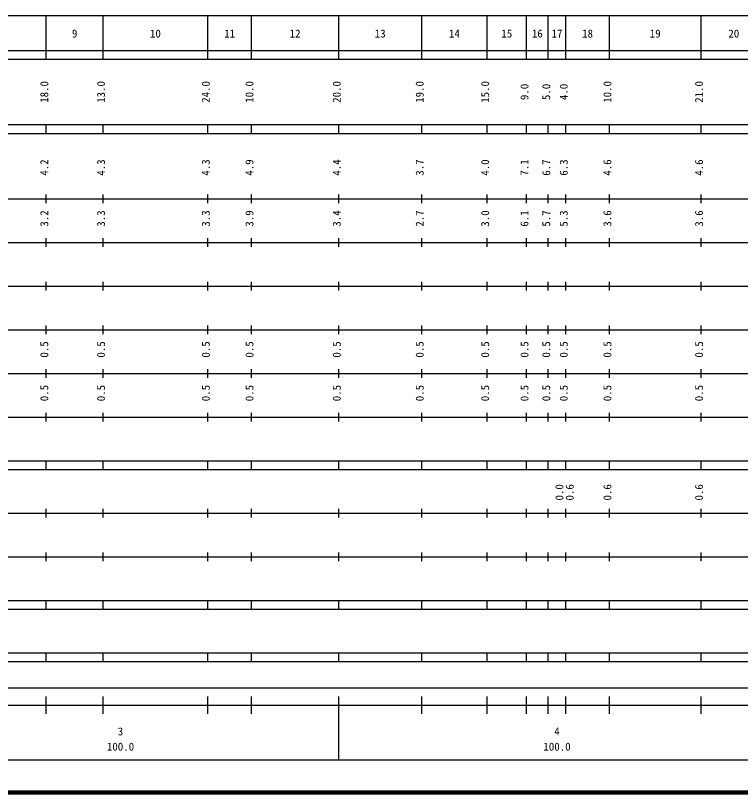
# Model space of a CAD drawing. Units: millimetres on the paper, enlarged 1000 times. Extents: x 40000 to 680000, y 20000 to 380000.
# Drawn here: x 293954 to 460028, y 20000 to 198000 of the extents above; entities that cross this region are included whole.
import ezdxf
from ezdxf.enums import TextEntityAlignment as Align

# ---------------------------------------------------------------- set-up
doc = ezdxf.new("R2010")
doc.units = ezdxf.units.MM
doc.header["$LTSCALE"] = 1000
doc.layers.add('M-TTL', color=2, linetype='Continuous', lineweight=140)
doc.layers.add('M-TTL-BAND', color=7, linetype='Continuous', lineweight=25)
doc.styles.add('ＭＳ ゴシック', font='')
doc.styles.get('ＭＳ ゴシック').set_extended_font_data('MS Gothic')

msp = doc.modelspace()

# ---------------------------------------------------------------- linework, layer by layer
at = {"layer": 'M-TTL'}
msp.add_line((40000, 20000), (680000, 20000), dxfattribs=at)
at = {"layer": 'M-TTL-BAND'}
for p, q in [((68000, 198000), (579000, 198000)), ((301000, 188000), (301000, 198000)), ((314000, 188000), (314000, 198000)), ((338000, 188000), (338000, 198000)), ((348000, 188000), (348000, 198000)), ((368000, 188000), (368000, 198000)), ((387000, 188000), (387000, 198000)), ((402000, 188000), (402000, 198000)), ((411000, 188000), (411000, 198000)), ((416000, 188000), (416000, 198000)), ((420000, 188000), (420000, 198000)), ((430000, 188000), (430000, 198000)), ((451000, 188000), (451000, 198000)), ((40000, 190000), (579000, 190000)), ((40000, 188000), (579000, 188000)), ((40000, 173000), (579000, 173000)), ((301000, 171000), (301000, 173000)), ((314000, 171000), (314000, 173000)), ((338000, 171000), (338000, 173000)), ((348000, 171000), (348000, 173000)), ((368000, 171000), (368000, 173000)), ((387000, 171000), (387000, 173000)), ((402000, 171000), (402000, 173000)), ((411000, 171000), (411000, 173000)), ((416000, 171000), (416000, 173000)), ((420000, 171000), (420000, 173000)), ((430000, 171000), (430000, 173000)), ((451000, 171000), (451000, 173000)), ((40000, 171000), (579000, 171000)), ((301000, 155000), (301000, 157000)), ((314000, 155000), (314000, 157000)), ((338000, 155000), (338000, 157000)), ((348000, 155000), (348000, 157000)), ((368000, 155000), (368000, 157000)), ((387000, 155000), (387000, 157000)), ((402000, 155000), (402000, 157000)), ((411000, 155000), (411000, 157000)), ((416000, 155000), (416000, 157000)), ((420000, 155000), (420000, 157000)), ((430000, 155000), (430000, 157000)), ((451000, 155000), (451000, 157000)), ((40000, 156000), (579000, 156000)), ((46000, 146000), (579000, 146000)), ((301000, 145000), (301000, 147000)), ((314000, 145000), (314000, 147000)), ((338000, 145000), (338000, 147000)), ((348000, 145000), (348000, 147000)), ((368000, 145000), (368000, 147000)), ((387000, 145000), (387000, 147000)), ((402000, 145000), (402000, 147000)), ((411000, 145000), (411000, 147000)), ((416000, 145000), (416000, 147000)), ((420000, 145000), (420000, 147000)), ((430000, 145000), (430000, 147000)), ((451000, 145000), (451000, 147000)), ((52000, 136000), (579000, 136000)), ((301000, 135000), (301000, 137000)), ((314000, 135000), (314000, 137000)), ((338000, 135000), (338000, 137000)), ((348000, 135000), (348000, 137000)), ((368000, 135000), (368000, 137000)), ((387000, 135000), (387000, 137000)), ((402000, 135000), (402000, 137000)), ((411000, 135000), (411000, 137000)), ((416000, 135000), (416000, 137000)), ((420000, 135000), (420000, 137000)), ((430000, 135000), (430000, 137000)), ((451000, 135000), (451000, 137000)), ((301000, 125000), (301000, 127000)), ((314000, 125000), (314000, 127000)), ((338000, 125000), (338000, 127000)), ((348000, 125000), (348000, 127000)), ((368000, 125000), (368000, 127000)), ((387000, 125000), (387000, 127000)), ((402000, 125000), (402000, 127000)), ((411000, 125000), (411000, 127000)), ((416000, 125000), (416000, 127000)), ((420000, 125000), (420000, 127000)), ((430000, 125000), (430000, 127000)), ((451000, 125000), (451000, 127000)), ((46000, 126000), (579000, 126000)), ((52000, 116000), (579000, 116000)), ((301000, 115000), (301000, 117000)), ((314000, 115000), (314000, 117000)), ((338000, 115000), (338000, 117000)), ((348000, 115000), (348000, 117000)), ((368000, 115000), (368000, 117000)), ((387000, 115000), (387000, 117000)), ((402000, 115000), (402000, 117000)), ((411000, 115000), (411000, 117000)), ((416000, 115000), (416000, 117000)), ((420000, 115000), (420000, 117000)), ((430000, 115000), (430000, 117000)), ((451000, 115000), (451000, 117000)), ((301000, 105000), (301000, 107000)), ((314000, 105000), (314000, 107000)), ((338000, 105000), (338000, 107000)), ((348000, 105000), (348000, 107000)), ((368000, 105000), (368000, 107000)), ((387000, 105000), (387000, 107000)), ((402000, 105000), (402000, 107000)), ((411000, 105000), (411000, 107000)), ((416000, 105000), (416000, 107000)), ((420000, 105000), (420000, 107000)), ((430000, 105000), (430000, 107000)), ((451000, 105000), (451000, 107000)), ((46000, 106000), (579000, 106000)), ((40000, 96000), (579000, 96000)), ((301000, 94000), (301000, 96000)), ((314000, 94000), (314000, 96000)), ((338000, 94000), (338000, 96000)), ((348000, 94000), (348000, 96000)), ((368000, 94000), (368000, 96000)), ((387000, 94000), (387000, 96000)), ((402000, 94000), (402000, 96000)), ((411000, 94000), (411000, 96000)), ((416000, 94000), (416000, 96000)), ((420000, 94000), (420000, 96000)), ((430000, 94000), (430000, 96000)), ((451000, 94000), (451000, 96000)), ((40000, 94000), (579000, 94000)), ((49000, 84000), (579000, 84000)), ((301000, 83000), (301000, 85000)), ((314000, 83000), (314000, 85000)), ((338000, 83000), (338000, 85000)), ((348000, 83000), (348000, 85000)), ((368000, 83000), (368000, 85000)), ((387000, 83000), (387000, 85000)), ((402000, 83000), (402000, 85000)), ((411000, 83000), (411000, 85000)), ((416000, 83000), (416000, 85000)), ((420000, 83000), (420000, 85000)), ((430000, 83000), (430000, 85000)), ((451000, 83000), (451000, 85000)), ((301000, 73000), (301000, 75000)), ((314000, 73000), (314000, 75000)), ((338000, 73000), (338000, 75000)), ((348000, 73000), (348000, 75000)), ((368000, 73000), (368000, 75000)), ((387000, 73000), (387000, 75000)), ((402000, 73000), (402000, 75000)), ((411000, 73000), (411000, 75000)), ((416000, 73000), (416000, 75000)), ((420000, 73000), (420000, 75000)), ((430000, 73000), (430000, 75000)), ((451000, 73000), (451000, 75000)), ((40000, 74000), (579000, 74000)), ((40000, 64000), (579000, 64000)), ((301000, 62000), (301000, 64000)), ((314000, 62000), (314000, 64000)), ((338000, 62000), (338000, 64000)), ((348000, 62000), (348000, 64000)), ((368000, 62000), (368000, 64000)), ((387000, 62000), (387000, 64000)), ((402000, 62000), (402000, 64000)), ((411000, 62000), (411000, 64000)), ((416000, 62000), (416000, 64000)), ((420000, 62000), (420000, 64000)), ((430000, 62000), (430000, 64000)), ((451000, 62000), (451000, 64000)), ((40000, 62000), (579000, 62000)), ((40000, 52000), (579000, 52000)), ((301000, 50000), (301000, 52000)), ((314000, 50000), (314000, 52000)), ((338000, 50000), (338000, 52000)), ((348000, 50000), (348000, 52000)), ((368000, 50000), (368000, 52000)), ((387000, 50000), (387000, 52000)), ((402000, 50000), (402000, 52000)), ((411000, 50000), (411000, 52000)), ((416000, 50000), (416000, 52000)), ((420000, 50000), (420000, 52000)), ((430000, 50000), (430000, 52000)), ((451000, 50000), (451000, 52000)), ((40000, 50000), (579000, 50000)), ((275500, 44000), (480474, 44000)), ((301000, 38000), (301000, 42000)), ((314000, 38000), (314000, 42000)), ((338000, 38000), (338000, 42000)), ((348000, 38000), (348000, 42000)), ((368000, 27500), (368000, 42000)), ((387000, 38000), (387000, 42000)), ((402000, 38000), (402000, 42000)), ((411000, 38000), (411000, 42000)), ((416000, 38000), (416000, 42000)), ((420000, 38000), (420000, 42000)), ((430000, 38000), (430000, 42000)), ((451000, 38000), (451000, 42000)), ((40000, 40000), (579000, 40000)), ((68000, 27500), (579000, 27500))]:
    msp.add_line(p, q, dxfattribs=at)

# ---------------------------------------------------------------- texts
at = {"layer": 'M-TTL-BAND', "style": 'ＭＳ ゴシック'}
for s, p in [('9', (307500, 192405)), ('10', (326000, 192405)), ('11', (343000, 192405)), ('12', (358000, 192405)), ('13', (377500, 192405)), ('14', (394500, 192405)), ('15', (406500, 192405)), ('16', (413500, 192405)), ('17', (418000, 192405)), ('18', (425000, 192405)), ('19', (440500, 192405)), ('20', (458500, 192405)), ('3', (318000, 32523)), ('4', (418000, 32523)), ('100.0', (318000, 29033)), ('100.0', (418000, 29033))]:
    msp.add_text(s, height=1833, dxfattribs=at).set_placement(p, align=Align.BOTTOM_CENTER)
for s, p in [('18.0', (302000, 180500)), ('13.0', (315000, 180500)), ('24.0', (339000, 180500)), ('10.0', (349000, 180500)), ('20.0', (369000, 180500)), ('19.0', (388000, 180500)), ('15.0', (403000, 180500)), ('9.0', (412000, 180500)), ('5.0', (417000, 180500)), ('4.0', (421000, 180500)), ('10.0', (431000, 180500)), ('21.0', (452000, 180500)), ('4.2', (302000, 163174)), ('4.3', (315000, 163174)), ('4.3', (339000, 163174)), ('4.9', (349000, 163174)), ('4.4', (369000, 163174)), ('3.7', (388000, 163174)), ('4.0', (403000, 163174)), ('7.1', (412000, 163174)), ('6.7', (417000, 163174)), ('6.3', (421000, 163174)), ('4.6', (431000, 163174)), ('4.6', (452000, 163174)), ('3.2', (302000, 151500)), ('3.3', (315000, 151500)), ('3.3', (339000, 151500)), ('3.9', (349000, 151500)), ('3.4', (369000, 151500)), ('2.7', (388000, 151500)), ('3.0', (403000, 151500)), ('6.1', (412000, 151500)), ('5.7', (417000, 151500)), ('5.3', (421000, 151500)), ('3.6', (431000, 151500)), ('3.6', (452000, 151500)), ('0.5', (302000, 121500)), ('0.5', (315000, 121500)), ('0.5', (339000, 121500)), ('0.5', (349000, 121500)), ('0.5', (369000, 121500)), ('0.5', (388000, 121500)), ('0.5', (403000, 121500)), ('0.5', (412000, 121500)), ('0.5', (417000, 121500)), ('0.5', (421000, 121500)), ('0.5', (431000, 121500)), ('0.5', (452000, 121500)), ('0.5', (302000, 111500)), ('0.5', (315000, 111500)), ('0.5', (339000, 111500)), ('0.5', (349000, 111500)), ('0.5', (369000, 111500)), ('0.5', (388000, 111500)), ('0.5', (403000, 111500)), ('0.5', (412000, 111500)), ('0.5', (417000, 111500)), ('0.5', (421000, 111500)), ('0.5', (431000, 111500)), ('0.5', (452000, 111500)), ('0.0', (420000, 88764)), ('0.6', (422370, 88764)), ('0.6', (431000, 88764)), ('0.6', (452000, 88764))]:
    msp.add_text(s, height=1833, rotation=90, dxfattribs=at).set_placement(p, align=Align.BOTTOM_CENTER)

doc.saveas('drawing.dxf')
